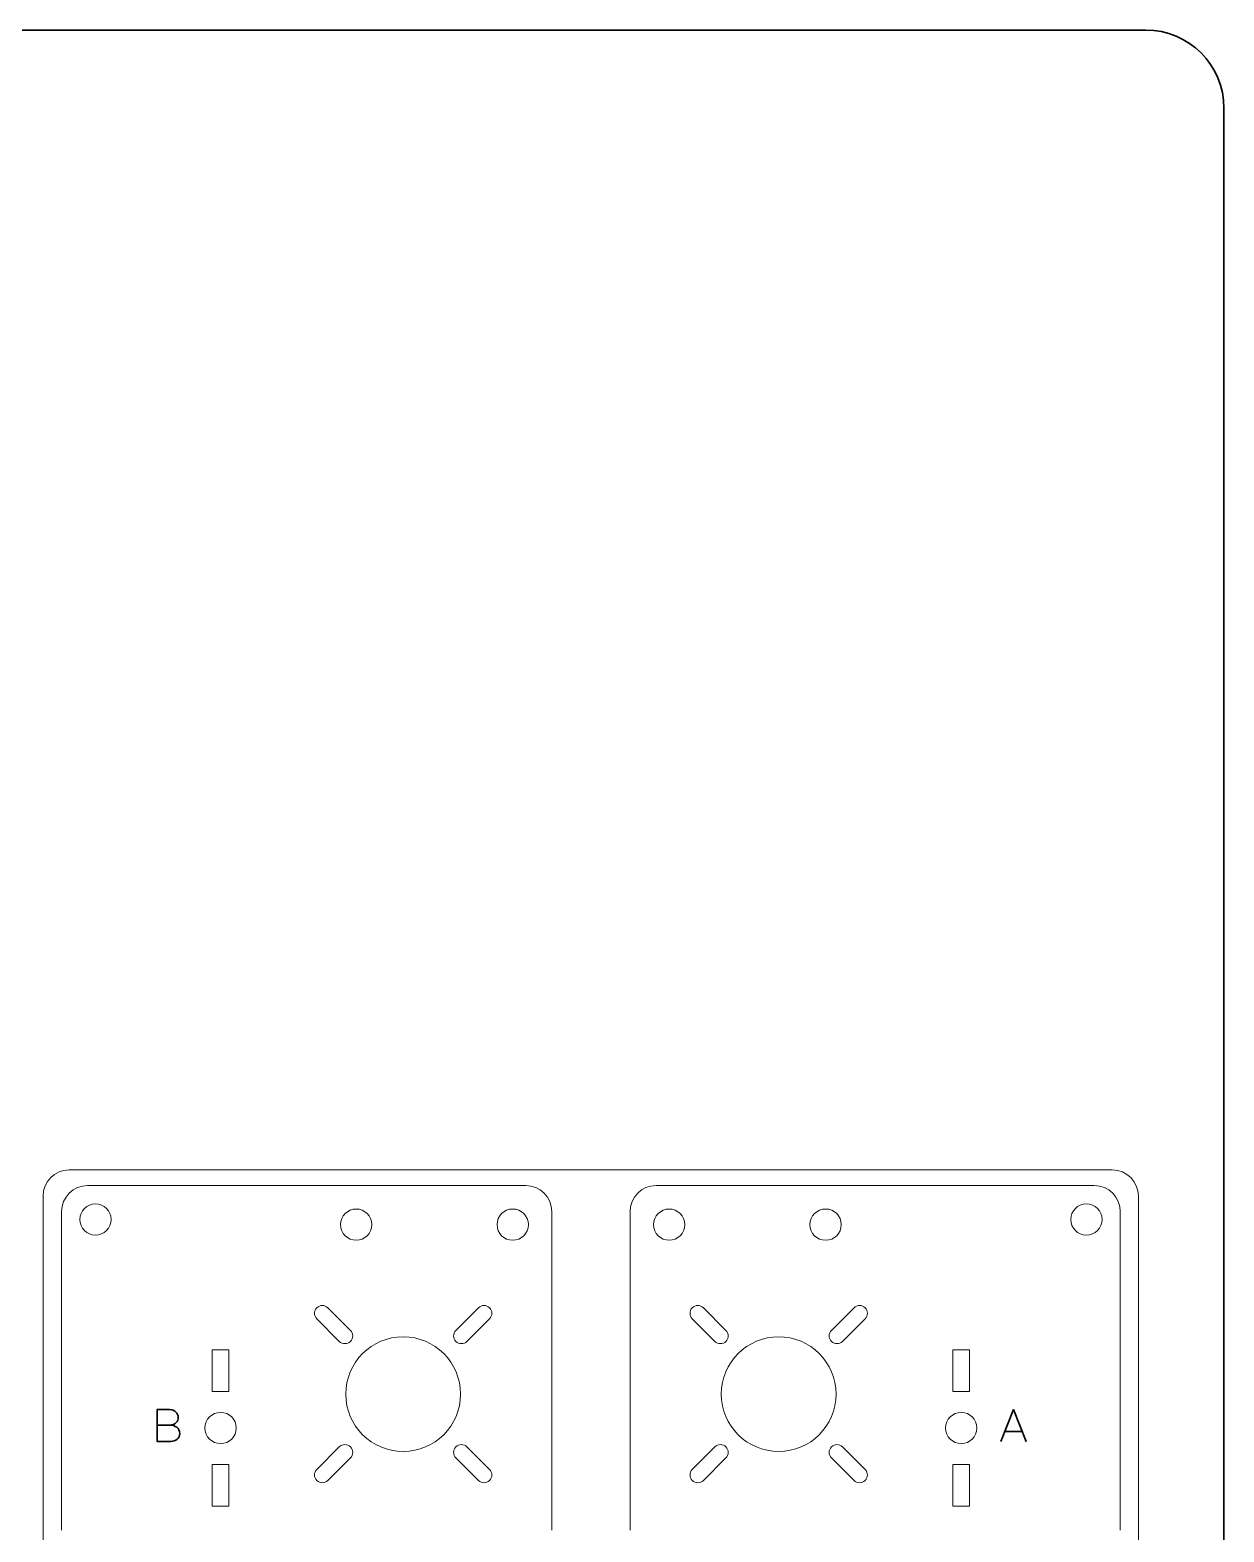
# Model space of a CAD drawing. Header units: inches. Extents: x 15 to 785, y -737 to -15.
# Drawn here: x 556.1 to 785, y -303 to -15 of the extents above; entities that cross this region are included whole.
import ezdxf

# ---------------------------------------------------------------- set-up
doc = ezdxf.new("R2010")
doc.units = ezdxf.units.IN
doc.header["$MEASUREMENT"] = 0
doc.layers.add('Layer 1', color=7, linetype='Continuous')

# ---------------------------------------------------------------- blocks, each defined once
blk = doc.blocks.new('block 3')
at = {"layer": 'Layer 1', "color": 13, "lineweight": 35, "true_color": 0xed6444}
for points, knots in [([(742.2, -285.67), (742.2, -285.67), (744.62, -279.57), (744.62, -279.57), (744.62, -279.57), (747.05, -285.67), (747.05, -285.67), (747.05, -285.67), (744.62, -279.57), (744.62, -279.57), (744.62, -279.57), (742.2, -285.67), (742.2, -285.67)], [0, 0, 0, 0, 1, 1, 1, 2, 2, 2, 3, 3, 3, 4, 4, 4, 4]), ([(742.96, -283.75), (742.96, -283.75), (746.28, -283.75), (746.28, -283.75), (746.28, -283.75), (742.96, -283.75), (742.96, -283.75)], [0, 0, 0, 0, 1, 1, 1, 2, 2, 2, 2])]:
    blk.add_open_spline(points, degree=3, knots=knots, dxfattribs=at)
blk = doc.blocks.new('block 4')
at = {"layer": 'Layer 1', "color": 13, "lineweight": 35, "true_color": 0xed6444}
blk.add_open_spline([(582.81, -282.53), (584.03, -282.53), (584.53, -281.79), (584.5, -281.06), (584.47, -280.32), (583.95, -279.57), (582.83, -279.57), (582.83, -279.57), (580.46, -279.57), (580.46, -279.57), (580.46, -279.57), (580.46, -285.67), (580.46, -285.67), (580.46, -285.67), (583.06, -285.67), (583.06, -285.67), (584.03, -285.67), (584.79, -285.1), (584.79, -284.13), (584.77, -283.17), (583.97, -282.53), (582.81, -282.53), (583.97, -282.53), (584.77, -283.17), (584.79, -284.13), (584.79, -285.1), (584.03, -285.67), (583.06, -285.67), (583.06, -285.67), (580.46, -285.67), (580.46, -285.67), (580.46, -285.67), (580.46, -279.57), (580.46, -279.57), (580.46, -279.57), (582.83, -279.57), (582.83, -279.57), (583.95, -279.57), (584.47, -280.32), (584.5, -281.06), (584.53, -281.79), (584.03, -282.53), (582.81, -282.53), (582.81, -282.53), (580.46, -282.53), (580.46, -282.53), (580.46, -282.53), (582.81, -282.53), (582.81, -282.53)], degree=3, knots=[0, 0, 0, 0, 1, 1, 1, 2, 2, 2, 3, 3, 3, 4, 4, 4, 5, 5, 5, 6, 6, 6, 7, 7, 7, 8, 8, 8, 9, 9, 9, 10, 10, 10, 11, 11, 11, 12, 12, 12, 13, 13, 13, 14, 14, 14, 15, 15, 15, 16, 16, 16, 16], dxfattribs=at)

msp = doc.modelspace()

# ---------------------------------------------------------------- linework, layer by layer
at = {"layer": 'Layer 1', "color": 179, "lineweight": 18, "true_color": 0x231f20}
for points in [[(617.51, -264.37), (613.19, -260.04)], [(637.74, -264.37), (642.07, -260.04)], [(689.51, -264.37), (685.19, -260.04)], [(709.75, -264.37), (714.07, -260.04)], [(611.07, -262.16), (615.39, -266.49)], [(644.19, -262.16), (639.86, -266.49)], [(683.07, -262.16), (687.39, -266.49)], [(716.19, -262.16), (711.87, -266.49)], [(611.07, -291.04), (615.39, -286.72)], [(644.19, -291.04), (639.86, -286.72)], [(683.07, -291.04), (687.39, -286.72)], [(716.19, -291.04), (711.87, -286.72)], [(617.51, -288.84), (613.19, -293.16)], [(637.74, -288.84), (642.07, -293.16)], [(689.51, -288.84), (685.19, -293.16)], [(709.75, -288.84), (714.07, -293.16)]]:
    msp.add_lwpolyline(points, dxfattribs=at)
at = {"layer": 'Layer 1', "color": 179, "lineweight": 9, "true_color": 0x231f20}
for points in [[(591.04, -268.1), (591.04, -276.1), (594.22, -276.1), (594.22, -268.1), (591.04, -268.1)], [(736.22, -268.1), (736.22, -276.1), (733.04, -276.1), (733.04, -268.1), (736.22, -268.1)], [(591.04, -290.1), (591.04, -298.1), (594.22, -298.1), (594.22, -290.1), (591.04, -290.1)], [(736.22, -290.1), (736.22, -298.1), (733.04, -298.1), (733.04, -290.1), (736.22, -290.1)]]:
    msp.add_lwpolyline(points, dxfattribs=at)
at = {"layer": 'Layer 1', "color": 179, "lineweight": 35, "true_color": 0x231f20}
msp.add_open_spline([(785, -570), (785, -578.28), (778.28, -585), (770, -585), (770, -585), (30, -585), (30, -585), (21.72, -585), (15, -578.28), (15, -570), (15, -570), (15, -30), (15, -30), (15, -21.72), (21.72, -15), (30, -15), (30, -15), (770, -15), (770, -15), (778.28, -15), (785, -21.72), (785, -30), (785, -30), (785, -570), (785, -570)], degree=3, knots=[0, 0, 0, 0, 1, 1, 1, 2, 2, 2, 3, 3, 3, 4, 4, 4, 5, 5, 5, 6, 6, 6, 7, 7, 7, 8, 8, 8, 8], dxfattribs=at)
at = {"layer": 'Layer 1', "color": 179, "lineweight": 20, "true_color": 0x231f20}
for points, knots in [([(561.56, -460.98), (561.56, -460.98), (561.56, -459.98), (561.56, -459.98), (561.56, -459.98), (561.59, -459.98), (561.59, -459.98), (561.59, -458.6), (560.47, -457.48), (559.09, -457.48), (559.09, -457.48), (558.59, -457.48), (558.59, -457.48), (558.59, -457.48), (558.59, -238.6), (558.59, -238.6), (558.59, -235.84), (560.83, -233.6), (563.59, -233.6), (563.59, -233.6), (763.59, -233.6), (763.59, -233.6), (766.35, -233.6), (768.59, -235.84), (768.59, -238.6), (768.59, -238.6), (768.59, -503.6), (768.59, -503.6), (768.59, -506.36), (766.35, -508.6), (763.59, -508.6), (763.59, -508.6), (576.09, -508.6), (576.09, -508.6), (576.09, -508.6), (576.11, -508.6), (576.11, -508.6), (574.72, -508.6), (573.61, -507.48), (573.61, -506.1), (573.61, -506.1), (573.59, -506.1), (573.59, -506.1), (573.59, -506.1), (573.59, -495.98), (573.59, -495.98), (573.59, -495.98), (591.59, -495.98), (591.59, -495.98), (591.59, -495.98), (591.59, -491.98), (591.59, -491.98), (591.59, -491.98), (573.59, -491.98), (573.59, -491.98), (573.59, -491.98), (573.59, -465.98), (573.59, -465.98), (573.59, -464.6), (572.47, -463.48), (571.09, -463.48), (571.09, -463.48), (564.06, -463.48), (564.06, -463.48), (562.68, -463.48), (561.56, -462.36), (561.56, -460.98)], [0, 0, 0, 0, 1, 1, 1, 2, 2, 2, 3, 3, 3, 4, 4, 4, 5, 5, 5, 6, 6, 6, 7, 7, 7, 8, 8, 8, 9, 9, 9, 10, 10, 10, 11, 11, 11, 12, 12, 12, 13, 13, 13, 14, 14, 14, 15, 15, 15, 16, 16, 16, 17, 17, 17, 18, 18, 18, 19, 19, 19, 20, 20, 20, 21, 21, 21, 22, 22, 22, 22]), ([(656.13, -302.72), (656.13, -302.72), (656.13, -241.6), (656.13, -241.6), (656.13, -238.84), (653.89, -236.6), (651.13, -236.6), (651.13, -236.6), (567.13, -236.6), (567.13, -236.6), (564.37, -236.6), (562.13, -238.84), (562.13, -241.6), (562.13, -241.6), (562.13, -302.72), (562.13, -302.72)], [0, 0, 0, 0, 1, 1, 1, 2, 2, 2, 3, 3, 3, 4, 4, 4, 5, 5, 5, 5]), ([(671.13, -302.72), (671.13, -302.72), (671.13, -241.6), (671.13, -241.6), (671.13, -238.84), (673.37, -236.6), (676.13, -236.6), (676.13, -236.6), (760.13, -236.6), (760.13, -236.6), (762.89, -236.6), (765.13, -238.84), (765.13, -241.6), (765.13, -241.6), (765.13, -302.72), (765.13, -302.72)], [0, 0, 0, 0, 1, 1, 1, 2, 2, 2, 3, 3, 3, 4, 4, 4, 5, 5, 5, 5])]:
    msp.add_open_spline(points, degree=3, knots=knots, dxfattribs=at)
at = {"layer": 'Layer 1', "color": 179, "lineweight": 9, "true_color": 0x231f20}
for points in [[(571.63, -243.1), (571.63, -241.45), (570.28, -240.1), (568.63, -240.1), (566.97, -240.1), (565.63, -241.45), (565.63, -243.1), (565.63, -244.76), (566.97, -246.1), (568.63, -246.1), (570.28, -246.1), (571.63, -244.76), (571.63, -243.1)], [(621.63, -244.1), (621.63, -242.45), (620.28, -241.1), (618.63, -241.1), (616.97, -241.1), (615.63, -242.45), (615.63, -244.1), (615.63, -245.76), (616.97, -247.1), (618.63, -247.1), (620.28, -247.1), (621.63, -245.76), (621.63, -244.1)], [(651.63, -244.1), (651.63, -242.45), (650.28, -241.1), (648.63, -241.1), (646.97, -241.1), (645.63, -242.45), (645.63, -244.1), (645.63, -245.76), (646.97, -247.1), (648.63, -247.1), (650.28, -247.1), (651.63, -245.76), (651.63, -244.1)], [(675.63, -244.1), (675.63, -242.45), (676.97, -241.1), (678.63, -241.1), (680.29, -241.1), (681.63, -242.45), (681.63, -244.1), (681.63, -245.76), (680.29, -247.1), (678.63, -247.1), (676.97, -247.1), (675.63, -245.76), (675.63, -244.1)], [(705.63, -244.1), (705.63, -242.45), (706.97, -241.1), (708.63, -241.1), (710.29, -241.1), (711.63, -242.45), (711.63, -244.1), (711.63, -245.76), (710.29, -247.1), (708.63, -247.1), (706.97, -247.1), (705.63, -245.76), (705.63, -244.1)], [(755.63, -243.1), (755.63, -241.45), (756.97, -240.1), (758.63, -240.1), (760.29, -240.1), (761.63, -241.45), (761.63, -243.1), (761.63, -244.76), (760.29, -246.1), (758.63, -246.1), (756.97, -246.1), (755.63, -244.76), (755.63, -243.1)], [(589.63, -283.1), (589.63, -284.76), (590.97, -286.1), (592.63, -286.1), (594.28, -286.1), (595.63, -284.76), (595.63, -283.1), (595.63, -281.45), (594.28, -280.1), (592.63, -280.1), (590.97, -280.1), (589.63, -281.45), (589.63, -283.1)], [(737.63, -283.1), (737.63, -284.76), (736.29, -286.1), (734.63, -286.1), (732.97, -286.1), (731.63, -284.76), (731.63, -283.1), (731.63, -281.45), (732.97, -280.1), (734.63, -280.1), (736.29, -280.1), (737.63, -281.45), (737.63, -283.1)]]:
    msp.add_open_spline(points, degree=3, knots=[0, 0, 0, 0, 1, 1, 1, 2, 2, 2, 3, 3, 3, 4, 4, 4, 4], dxfattribs=at)
at = {"layer": 'Layer 1', "color": 179, "lineweight": 18, "true_color": 0x231f20}
for points, knots in [([(613.19, -260.04), (612.6, -259.46), (611.65, -259.46), (611.07, -260.04), (610.48, -260.63), (610.48, -261.58), (611.07, -262.16)], [0, 0, 0, 0, 1, 1, 1, 2, 2, 2, 2]), ([(642.07, -260.04), (642.65, -259.46), (643.6, -259.46), (644.19, -260.04), (644.77, -260.63), (644.77, -261.58), (644.19, -262.16)], [0, 0, 0, 0, 1, 1, 1, 2, 2, 2, 2]), ([(685.19, -260.04), (684.6, -259.46), (683.65, -259.46), (683.07, -260.04), (682.48, -260.63), (682.48, -261.58), (683.07, -262.16)], [0, 0, 0, 0, 1, 1, 1, 2, 2, 2, 2]), ([(714.07, -260.04), (714.66, -259.46), (715.6, -259.46), (716.19, -260.04), (716.78, -260.63), (716.78, -261.58), (716.19, -262.16)], [0, 0, 0, 0, 1, 1, 1, 2, 2, 2, 2]), ([(615.39, -266.49), (615.98, -267.07), (616.93, -267.07), (617.51, -266.49), (618.1, -265.9), (618.1, -264.95), (617.51, -264.37)], [0, 0, 0, 0, 1, 1, 1, 2, 2, 2, 2]), ([(639.86, -266.49), (639.28, -267.07), (638.33, -267.07), (637.74, -266.49), (637.16, -265.9), (637.16, -264.95), (637.74, -264.37)], [0, 0, 0, 0, 1, 1, 1, 2, 2, 2, 2]), ([(687.39, -266.49), (687.98, -267.07), (688.93, -267.07), (689.51, -266.49), (690.1, -265.9), (690.1, -264.95), (689.51, -264.37)], [0, 0, 0, 0, 1, 1, 1, 2, 2, 2, 2]), ([(711.87, -266.49), (711.28, -267.07), (710.33, -267.07), (709.75, -266.49), (709.16, -265.9), (709.16, -264.95), (709.75, -264.37)], [0, 0, 0, 0, 1, 1, 1, 2, 2, 2, 2]), ([(616.63, -276.6), (616.63, -282.68), (621.55, -287.6), (627.63, -287.6), (633.7, -287.6), (638.63, -282.68), (638.63, -276.6), (638.63, -270.53), (633.7, -265.6), (627.63, -265.6), (621.55, -265.6), (616.63, -270.53), (616.63, -276.6)], [0, 0, 0, 0, 1, 1, 1, 2, 2, 2, 3, 3, 3, 4, 4, 4, 4]), ([(710.63, -276.6), (710.63, -282.68), (705.7, -287.6), (699.63, -287.6), (693.56, -287.6), (688.63, -282.68), (688.63, -276.6), (688.63, -270.53), (693.56, -265.6), (699.63, -265.6), (705.7, -265.6), (710.63, -270.53), (710.63, -276.6)], [0, 0, 0, 0, 1, 1, 1, 2, 2, 2, 3, 3, 3, 4, 4, 4, 4]), ([(615.39, -286.72), (615.98, -286.13), (616.93, -286.13), (617.51, -286.72), (618.1, -287.3), (618.1, -288.25), (617.51, -288.84)], [0, 0, 0, 0, 1, 1, 1, 2, 2, 2, 2]), ([(639.86, -286.72), (639.28, -286.13), (638.33, -286.13), (637.74, -286.72), (637.16, -287.3), (637.16, -288.25), (637.74, -288.84)], [0, 0, 0, 0, 1, 1, 1, 2, 2, 2, 2]), ([(687.39, -286.72), (687.98, -286.13), (688.93, -286.13), (689.51, -286.72), (690.1, -287.3), (690.1, -288.25), (689.51, -288.84)], [0, 0, 0, 0, 1, 1, 1, 2, 2, 2, 2]), ([(711.87, -286.72), (711.28, -286.13), (710.33, -286.13), (709.75, -286.72), (709.16, -287.3), (709.16, -288.25), (709.75, -288.84)], [0, 0, 0, 0, 1, 1, 1, 2, 2, 2, 2]), ([(613.19, -293.16), (612.6, -293.75), (611.65, -293.75), (611.07, -293.16), (610.48, -292.58), (610.48, -291.63), (611.07, -291.04)], [0, 0, 0, 0, 1, 1, 1, 2, 2, 2, 2]), ([(642.07, -293.16), (642.65, -293.75), (643.6, -293.75), (644.19, -293.16), (644.77, -292.58), (644.77, -291.63), (644.19, -291.04)], [0, 0, 0, 0, 1, 1, 1, 2, 2, 2, 2]), ([(685.19, -293.16), (684.6, -293.75), (683.65, -293.75), (683.07, -293.16), (682.48, -292.58), (682.48, -291.63), (683.07, -291.04)], [0, 0, 0, 0, 1, 1, 1, 2, 2, 2, 2]), ([(714.07, -293.16), (714.66, -293.75), (715.6, -293.75), (716.19, -293.16), (716.78, -292.58), (716.78, -291.63), (716.19, -291.04)], [0, 0, 0, 0, 1, 1, 1, 2, 2, 2, 2])]:
    msp.add_open_spline(points, degree=3, knots=knots, dxfattribs=at)

# ---------------------------------------------------------------- block references
at = {"layer": 'Layer 1'}
for name in ['block 4', 'block 3']:
    msp.add_blockref(name, (0, 0), dxfattribs=at)

doc.saveas('drawing.dxf')
